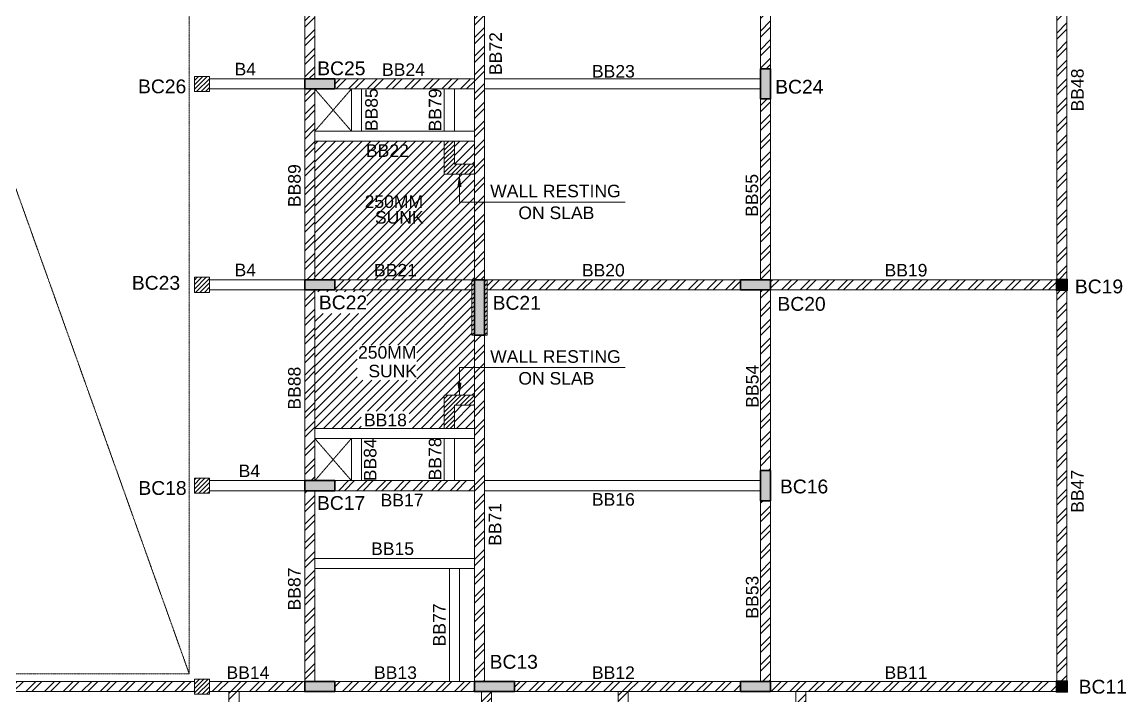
# Model space of a CAD drawing. Header units: metres. Extents: x 79516 to 173451, y -2110733 to -2039064.
# Drawn here: x 105818 to 127807, y -2080394 to -2066976 of the extents above; entities that cross this region are included whole.
import ezdxf
from ezdxf.enums import TextEntityAlignment as Align

# ---------------------------------------------------------------- set-up
doc = ezdxf.new("R2010")
doc.units = ezdxf.units.M
doc.header["$LTSCALE"] = 15
doc.header["$MEASUREMENT"] = 0
doc.linetypes.add('HIDDEN', pattern=[0.375, 0.25, -0.125])
for name, color, linetype, lineweight in [('BEAM NO_ASC', 7, 'Continuous', 20), ('BEAM_ASC', 1, 'Continuous', 20), ('BRICK WALL', 8, 'Continuous', 13), ('COLUMN HATCH_ASC', 155, 'Continuous', 0), ('COLUMN STOP_ASC', 122, 'Continuous', 20), ('COLUMN_ASC', 4, 'Continuous', 30), ('DIMENSION_ASC', 251, 'Continuous', 9), ('DUCT_ASC', 253, 'HIDDEN', 13), ('HATCH_ASC', 253, 'Continuous', 5), ('NEW COLUMN NO._ ASC', 7, 'Continuous', 25), ('TEXT_ASC', 7, 'Continuous', 25), ('WALL ON SALB', 152, 'Continuous', 20)]:
    doc.layers.add(name, color=color, linetype=linetype, lineweight=lineweight)
doc.styles.add('ASC_DIMENSION', font='swiss.ttf', dxfattribs={"height": 250})
doc.styles.add('STANDERD ASC', font='swiss.ttf', dxfattribs={"height": 250})
doc.dimstyles.new('ASC_100mm', dxfattribs={"dimtxt": 250, "dimasz": 250, "dimexe": 50, "dimexo": 50, "dimgap": 100, "dimtad": 1, "dimdec": 0, "dimzin": 0, "dimdsep": 46, "dimtxsty": 'ASC_DIMENSION', "dimcen": 0, "dimclrd": 256, "dimclre": 256, "dimclrt": 7, "dimadec": 0, "dimazin": 0, "dimtfac": 1, "dimtdec": 0, "dimtofl": 0, "dimtmove": 0, "dimatfit": 2, "dimfxl": 1, "dimtolj": 1, "dimtzin": 0, "dimlwd": -1, "dimlwe": -1, "dimarcsym": 1})
pattern_1 = [(45, (-800708.77, -593580.78), (-185.61553, 185.61553), []), (45, (-800585.02, -593580.78), (-185.61553, 185.61553), [])]
pattern_2 = [(45, (-866172.724, -431772.72), (-44.1941738, 44.1941738), [])]
pattern_3 = [(225, (-744396.66, -1319435.57), (88.388348, -88.388348), [])]
pattern_4 = [(45, (-749605.276, -1327435.57), (-44.1941738, 44.1941738), [])]
pattern_5 = [(45, (-791679.156, -1371052.285), (-17.67766953, 17.67766953), [])]

msp = doc.modelspace()

# ---------------------------------------------------------------- hatches: boundary and pattern name
at = {"layer": 'BRICK WALL'}
h = msp.add_hatch(dxfattribs=at)
h.set_pattern_fill('ANSI32', color=256, scale=700, angle=180)
h.set_pattern_definition(pattern_1)
h.paths.add_polyline_path([(111649.4, -2066757.4), (111649.4, -2068107.5), (111449.4, -2068107.5), (111449.5, -2064307.5), (111449.5, -2064307.5), (111649.5, -2064307.5), (111649.4, -2066557.4)])
h = msp.add_hatch(dxfattribs=at)
h.set_pattern_fill('ANSI32', color=256, scale=700, angle=180)
h.set_pattern_definition(pattern_1)
h.paths.add_polyline_path([(115029.4, -2068307.5), (115029.4, -2072107.5), (114829.4, -2072107.5), (114829.4, -2072107.6), (114829.4, -2072107.5), (114829.4, -2070007.5), (114829.4, -2069807.5), (114829.4, -2069347.5), (114829.4, -2069147.5), (114829.4, -2068307.5), (114829.4, -2068107.5), (114829.4, -2066757.5), (114829.4, -2066557.5), (114829.4, -2064307.5), (114829.4, -2064307.5), (115029.4, -2064307.5), (115029.4, -2068107.5)])
h = msp.add_hatch(dxfattribs=at)
h.set_pattern_fill('ANSI32', color=256, scale=700, angle=180)
h.set_pattern_definition(pattern_1)
h.paths.add_polyline_path([(120729.4, -2067907.5), (120529.5, -2067907.5), (120529.4, -2064307.5), (120729.4, -2064307.5), (120729.5, -2067907.5)])
h = msp.add_hatch(dxfattribs=at)
h.set_pattern_fill('ANSI32', color=256, scale=700, angle=180)
h.set_pattern_definition(pattern_1)
h.paths.add_polyline_path([(126429.5, -2072092.5), (126429.5, -2064322.5), (126629.5, -2064322.5), (126629.5, -2072092.5)])
h = msp.add_hatch(dxfattribs=at)
h.set_pattern_fill('ANSI32', color=256, scale=700)
h.set_pattern_definition(pattern_1)
h.paths.add_polyline_path([(112049.5, -2068107.5), (114829.5, -2068107.5), (114829.5, -2068307.5), (114429.5, -2068307.5), (114229.5, -2068307.5), (112579.2, -2068307.5), (112379.2, -2068307.5), (112049.5, -2068307.5), (112049.5, -2068107.5)])
h = msp.add_hatch(dxfattribs=at)
h.set_pattern_fill('ANSI32', color=256, scale=700, angle=180)
h.set_pattern_definition(pattern_1)
h.paths.add_polyline_path([(111649.5, -2069347.5), (111649.5, -2069147.5), (111649.5, -2069147.5), (111649.5, -2068307.5), (111649.5, -2068307.5), (111449.5, -2068307.5), (111449.5, -2068307.5), (111449.4, -2072107.5), (111649.4, -2072107.5)])
h = msp.add_hatch(dxfattribs=at)
h.set_pattern_fill('ANSI32', color=256, scale=700, angle=180)
h.set_pattern_definition(pattern_1)
h.paths.add_polyline_path([(120529.5, -2072107.5), (120529.5, -2068507.5), (120729.5, -2068507.5), (120729.4, -2072107.5)])
h = msp.add_hatch(dxfattribs=at)
h.set_pattern_fill('ANSI32', color=256, scale=700)
h.set_pattern_definition(pattern_1)
h.paths.add_polyline_path([(114779.5, -2072307.5), (114779.5, -2072107.5), (112049.5, -2072107.5), (112049.5, -2072307.5), (114779.5, -2072307.5)])
h = msp.add_hatch(dxfattribs=at)
h.set_pattern_fill('ANSI32', color=256, scale=700, angle=180)
h.set_pattern_definition(pattern_1)
h.paths.add_polyline_path([(115079.4, -2072307.5), (115079.5, -2072107.5), (120129.4, -2072107.5), (120129.4, -2072307.5), (115079.5, -2072307.5)])
h = msp.add_hatch(dxfattribs=at)
h.set_pattern_fill('ANSI32', color=256, scale=700, angle=180)
h.set_pattern_definition(pattern_1)
h.paths.add_polyline_path([(126414.7, -2072307.5), (126414.7, -2072107.5), (120729.4, -2072107.5), (120729.7, -2072307.5), (126414.7, -2072307.5)])
h = msp.add_hatch(dxfattribs=at)
h.set_pattern_fill('ANSI32', color=256, scale=700, angle=180)
h.set_pattern_definition(pattern_1)
h.paths.add_polyline_path([(111649.4, -2075267.5), (111649.4, -2076107.5), (111449.4, -2076107.5), (111449.5, -2072307.5), (111449.5, -2072307.5), (111649.5, -2072307.5), (111649.4, -2075067.5), (111649.4, -2075267.5)])
h = msp.add_hatch(dxfattribs=at)
h.set_pattern_fill('ANSI32', color=256, scale=700, angle=180)
h.set_pattern_definition(pattern_1)
h.paths.add_polyline_path([(120729.4, -2075907.5), (120529.4, -2075907.5), (120529.4, -2075907.5), (120529.4, -2075907.5), (120529.4, -2072307.5), (120729.4, -2072307.5)])
h = msp.add_hatch(dxfattribs=at)
h.set_pattern_fill('ANSI32', color=256, scale=700, angle=180)
h.set_pattern_definition(pattern_1)
h.paths.add_polyline_path([(126629.5, -2080092.5), (126429.5, -2080092.5), (126429.5, -2072322.5), (126629.5, -2072322.5)])
h = msp.add_hatch(dxfattribs=at)
h.set_pattern_fill('ANSI32', color=256, scale=700, angle=180)
h.set_pattern_definition(pattern_1)
h.paths.add_polyline_path([(114829.4, -2080107.5), (114829.5, -2073207.5), (115029.4, -2073207.5), (115029.5, -2073207.5), (115029.4, -2080107.5)])
h = msp.add_hatch(dxfattribs=at)
h.set_pattern_fill('ANSI32', color=256, scale=700)
h.set_pattern_definition(pattern_1)
h.paths.add_polyline_path([(112049.5, -2076307.5), (112049.5, -2076107.5), (114829.5, -2076107.5), (114829.5, -2076307.5), (112049.5, -2076307.5)])
h = msp.add_hatch(dxfattribs=at)
h.set_pattern_fill('ANSI32', color=256, scale=700, angle=180)
h.set_pattern_definition(pattern_1)
h.paths.add_polyline_path([(111649.4, -2077657.5), (111649.4, -2076307.5), (111449.4, -2076307.5), (111449.4, -2076307.5), (111449.4, -2080107.5), (111449.4, -2080107.5), (111649.4, -2080107.5), (111649.4, -2077857.5)])
h = msp.add_hatch(dxfattribs=at)
h.set_pattern_fill('ANSI32', color=256, scale=700, angle=180)
h.set_pattern_definition(pattern_1)
h.paths.add_polyline_path([(120529.5, -2080107.5), (120529.5, -2076507.5), (120729.5, -2076507.5), (120729.4, -2080107.5)])
h = msp.add_hatch(dxfattribs=at)
h.set_pattern_fill('ANSI32', color=256, scale=700)
h.set_pattern_definition(pattern_1)
h.paths.add_polyline_path([(100649.5, -2080307.5), (109249.5, -2080307.5), (109249.5, -2080107.5), (100649.5, -2080107.5)])
h = msp.add_hatch(dxfattribs=at)
h.set_pattern_fill('ANSI32', color=256, scale=700, angle=180)
h.set_pattern_definition(pattern_1)
h.paths.add_polyline_path([(111449.4, -2080307.5), (111449.4, -2080114.4), (111449.4, -2080107.5), (111449.4, -2080107.5), (109549.4, -2080107.5), (109549.4, -2080307.5), (110039.4, -2080307.5), (110239.4, -2080307.5)])
h = msp.add_hatch(dxfattribs=at)
h.set_pattern_fill('ANSI32', color=256, scale=700, angle=180)
h.set_pattern_definition(pattern_1)
h.paths.add_polyline_path([(112049.4, -2080307.5), (112049.5, -2080107.5), (114329.5, -2080107.5), (114529.5, -2080107.5), (114829.4, -2080107.5), (114829.4, -2080307.5), (112049.5, -2080307.5)])
h = msp.add_hatch(dxfattribs=at)
h.set_pattern_fill('ANSI32', color=256, scale=700, angle=180)
h.set_pattern_definition(pattern_1)
h.paths.add_polyline_path([(120129.4, -2080307.5), (117694.5, -2080307.5), (115629.4, -2080307.5), (115629.4, -2080307.5), (115629.4, -2080307.5), (115629.4, -2080107.5), (115629.4, -2080107.5), (120129.4, -2080107.5), (120129.4, -2080307.5)])
h = msp.add_hatch(dxfattribs=at)
h.set_pattern_fill('ANSI32', color=256, scale=700, angle=180)
h.set_pattern_definition(pattern_1)
h.paths.add_polyline_path([(126414.4, -2080107.5), (120729.4, -2080107.5), (120729.4, -2080307.5), (121894.5, -2080307.5), (122094.5, -2080307.5), (126414.4, -2080307.5)])
h = msp.add_hatch(dxfattribs=at)
h.set_pattern_fill('ANSI32', color=256, scale=700, angle=180)
h.set_pattern_definition(pattern_1)
h.paths.add_polyline_path([(109939.5, -2081507.5), (109939.5, -2080307.5), (110139.5, -2080307.5), (110139.5, -2082707.5), (109939.5, -2082707.5)])
h = msp.add_hatch(dxfattribs=at)
h.set_pattern_fill('ANSI32', color=256, scale=700, angle=180)
h.set_pattern_definition(pattern_1)
h.paths.add_polyline_path([(115169.5, -2082707.5), (114969.5, -2082707.5), (114969.5, -2080307.5), (115169.5, -2080307.5)])
h = msp.add_hatch(dxfattribs=at)
h.set_pattern_fill('ANSI32', color=256, scale=700, angle=180)
h.set_pattern_definition(pattern_1)
h.paths.add_polyline_path([(117894.5, -2080307.5), (117694.5, -2080307.5), (117694.5, -2081507.5), (117694.5, -2081707.5), (117694.5, -2082707.5), (117894.5, -2082707.5)])
h = msp.add_hatch(dxfattribs=at)
h.set_pattern_fill('ANSI32', color=256, scale=700, angle=180)
h.set_pattern_definition(pattern_1)
h.paths.add_polyline_path([(121429.5, -2082707.5), (121229.5, -2082707.5), (121229.5, -2080307.5), (121429.5, -2080307.5)])
at = {"layer": 'COLUMN HATCH_ASC'}
h = msp.add_hatch(color=256, dxfattribs=at)
h.dxf.hatch_style = 1
h.paths.add_polyline_path([(120529.5, -2068507.5), (120529.5, -2067907.5), (120729.5, -2067907.5), (120729.5, -2068507.5)])
h = msp.add_hatch(color=256, dxfattribs=at)
h.dxf.hatch_style = 1
h.paths.add_polyline_path([(111449.5, -2068307.5), (111449.5, -2068107.5), (112049.5, -2068107.5), (112049.5, -2068307.5)])
h = msp.add_hatch(color=256, dxfattribs=at)
h.dxf.hatch_style = 1
h.paths.add_polyline_path([(111449.5, -2072307.5), (111449.5, -2072107.5), (112049.5, -2072107.5), (112049.5, -2072307.5)])
h = msp.add_hatch(color=256, dxfattribs=at)
h.dxf.hatch_style = 1
h.paths.add_polyline_path([(114829.5, -2073207.5), (114829.5, -2072107.5), (115029.5, -2072107.5), (115029.5, -2073207.5)])
h = msp.add_hatch(color=256, dxfattribs=at)
h.dxf.hatch_style = 1
h.paths.add_polyline_path([(120129.5, -2072307.5), (120129.5, -2072107.5), (120729.5, -2072107.5), (120729.5, -2072307.5)])
h = msp.add_hatch(color=256, dxfattribs=at)
h.dxf.hatch_style = 1
h.paths.add_polyline_path([(126429.5, -2072107.5), (126429.5, -2072307.5), (126629.5, -2072307.5), (126629.5, -2072107.5)])
h = msp.add_hatch(color=256, dxfattribs=at)
h.dxf.hatch_style = 1
h.paths.add_polyline_path([(120529.5, -2076507.5), (120529.5, -2075907.5), (120729.5, -2075907.5), (120729.5, -2076507.5)])
h = msp.add_hatch(color=256, dxfattribs=at)
h.dxf.hatch_style = 1
h.paths.add_polyline_path([(111449.5, -2076307.5), (111449.5, -2076107.5), (112049.5, -2076107.5), (112049.5, -2076307.5)])
h = msp.add_hatch(color=256, dxfattribs=at)
h.dxf.hatch_style = 1
h.paths.add_polyline_path([(111449.5, -2080307.5), (111449.5, -2080107.5), (112049.5, -2080107.5), (112049.5, -2080307.5)])
h = msp.add_hatch(color=256, dxfattribs=at)
h.dxf.hatch_style = 1
h.paths.add_polyline_path([(114829.4, -2080307.5), (114829.4, -2080107.5), (115629.4, -2080107.5), (115629.4, -2080307.5)])
h = msp.add_hatch(color=256, dxfattribs=at)
h.dxf.hatch_style = 1
h.paths.add_polyline_path([(120129.6, -2080307.5), (120129.6, -2080107.5), (120729.6, -2080107.5), (120729.6, -2080307.5)])
h = msp.add_hatch(color=256, dxfattribs=at)
h.dxf.hatch_style = 1
h.paths.add_polyline_path([(126429.5, -2080107.5), (126429.5, -2080307.5), (126629.5, -2080307.5), (126629.5, -2080107.5)])
at = {"layer": 'COLUMN STOP_ASC'}
h = msp.add_hatch(dxfattribs=at)
h.set_pattern_fill('ANSI31', color=256, scale=500, style=0)
h.set_pattern_definition(pattern_2)
h.paths.add_polyline_path([(109249.5, -2068357.5), (109249.5, -2068057.5), (109549.5, -2068057.5), (109549.5, -2068357.5)])
h = msp.add_hatch(dxfattribs=at)
h.set_pattern_fill('ANSI31', color=256, scale=500, style=0)
h.set_pattern_definition(pattern_2)
h.paths.add_polyline_path([(109249.5, -2072057.5), (109249.5, -2072357.5), (109549.5, -2072357.5), (109549.5, -2072057.5)])
h = msp.add_hatch(dxfattribs=at)
h.set_pattern_fill('ANSI31', color=256, scale=500, style=0)
h.set_pattern_definition([(45, (-772492.14, -1370813.21), (-44.1941738, 44.1941738), [])])
h.paths.add_polyline_path([(114779.5, -2072107.5), (114779.5, -2073207.5), (114829.5, -2073207.5), (114829.5, -2072107.5)])
h = msp.add_hatch(dxfattribs=at)
h.set_pattern_fill('ANSI31', color=256, scale=500, style=0)
h.set_pattern_definition([(45, (-772242.14, -1370813.21), (-44.1941738, 44.1941738), [])])
h.paths.add_polyline_path([(115029.5, -2072107.5), (115029.5, -2073207.5), (115079.5, -2073207.5), (115079.5, -2072107.5)])
h = msp.add_hatch(dxfattribs=at)
h.set_pattern_fill('ANSI31', color=256, scale=200, style=0)
h.set_pattern_definition(pattern_5)
h.paths.add_polyline_path([(126414.5, -2072322.5), (126414.5, -2072092.5), (126644.5, -2072092.5), (126644.5, -2072322.5)])
h.paths.add_polyline_path([(126429.5, -2072307.5), (126429.5, -2072107.5), (126629.5, -2072107.5), (126629.5, -2072307.5)], flags=0)
h = msp.add_hatch(dxfattribs=at)
h.set_pattern_fill('ANSI31', color=256, scale=500, style=0)
h.set_pattern_definition(pattern_2)
h.paths.add_polyline_path([(109249.5, -2076357.5), (109249.5, -2076057.5), (109549.5, -2076057.5), (109549.5, -2076357.5)])
h = msp.add_hatch(dxfattribs=at)
h.set_pattern_fill('ANSI31', color=256, scale=500, style=0)
h.set_pattern_definition(pattern_2)
h.paths.add_polyline_path([(109249.5, -2080057.5), (109249.5, -2080357.5), (109549.5, -2080357.5), (109549.5, -2080057.5)])
h = msp.add_hatch(dxfattribs=at)
h.set_pattern_fill('ANSI31', color=256, scale=200, style=0)
h.set_pattern_definition(pattern_5)
h.paths.add_polyline_path([(126414.5, -2080322.5), (126414.5, -2080092.5), (126644.5, -2080092.5), (126644.5, -2080322.5)])
h.paths.add_polyline_path([(126429.5, -2080307.5), (126429.5, -2080107.5), (126629.5, -2080107.5), (126629.5, -2080307.5)], flags=0)
at = {"layer": 'HATCH_ASC'}
h = msp.add_hatch(dxfattribs=at)
h.set_pattern_fill('ANSI31', color=256, scale=1000, angle=360, style=0)
h.set_pattern_definition(pattern_3)
h.paths.add_polyline_path([(114829.5, -2072107.5), (114829.5, -2069347.5), (114429.5, -2069347.5), (114429.5, -2069807.5), (114829.5, -2069807.5), (114829.5, -2070007.5), (114229.5, -2070007.5), (114229.5, -2069347.5), (111649.5, -2069347.5), (111649.5, -2072107.5), (112049.5, -2072107.5), (112049.5, -2072107.5), (114779.5, -2072107.5), (114829.5, -2072107.5), (114829.5, -2072107.5)])
edge = h.paths.add_edge_path(flags=24)
edge.add_line((113844.7, -2070746.7), (113844.7, -2070361.3))
edge.add_line((113844.7, -2070746.7), (112604.3, -2070746.7))
edge.add_line((112604.3, -2070746.7), (112604.3, -2070361.3))
edge.add_line((112604.3, -2070361.3), (113844.7, -2070361.3))
edge = h.paths.add_edge_path(flags=24)
edge.add_line((113841.7, -2071062.4), (113841.7, -2070667.3))
edge.add_line((113841.7, -2071062.4), (112774.8, -2071062.4))
edge.add_line((112774.8, -2071062.4), (112774.8, -2070667.3))
edge.add_line((112774.8, -2070667.3), (113841.7, -2070667.3))
edge = h.paths.add_edge_path(flags=24)
edge.add_line((113574.9, -2069716.3), (113574.9, -2069341.3))
edge.add_line((113574.9, -2069716.3), (112630.3, -2069716.3))
edge.add_line((112630.3, -2069716.3), (112630.3, -2069341.3))
edge.add_line((112630.3, -2069341.3), (113574.9, -2069341.3))
h.paths.add_polyline_path([(113736.4, -2071722.4), (113736.4, -2072097.4), (112847.3, -2072097.4), (112847.3, -2071722.4)], flags=24)
h = msp.add_hatch(dxfattribs=at)
h.set_pattern_fill('ANSI31', color=256, scale=1000, angle=360, style=0)
h.set_pattern_definition(pattern_3)
h.paths.add_polyline_path([(114829.5, -2073207.5), (114779.5, -2073207.5), (114779.5, -2072307.5), (112049.5, -2072307.5), (111649.5, -2072307.5), (111649.5, -2072348.7), (112687, -2072348.7), (112687, -2072776.5), (111649.5, -2072776.5), (111649.5, -2075067.5), (112573.9, -2075067.5), (112573.9, -2074721.4), (113527.4, -2074721.4), (113527.4, -2075067.5), (114229.5, -2075067.5), (114229.5, -2074407.5), (114829.5, -2074407.5), (114829.5, -2073207.5)])
h.paths.add_polyline_path([(113683, -2073707.8), (113683, -2073407), (112507.3, -2073407), (112507.3, -2073707.8)])
edge = h.paths.add_edge_path()
edge.add_line((112507.3, -2073407), (113683, -2073407))
edge.add_line((112507.3, -2073407), (112507.3, -2073707.8))
edge.add_line((112507.3, -2073707.8), (112678.4, -2073707.8))
edge.add_line((112678.4, -2073707.8), (113683, -2073707.8))
edge.add_line((113683, -2073707.8), (113683, -2073407))
h.paths.add_polyline_path([(112492.8, -2073411.5), (112492.8, -2074105.3), (113683, -2074105.3), (113683, -2073411.5)])
h = msp.add_hatch(dxfattribs=at)
h.set_pattern_fill('ANSI31', color=256, scale=1000, angle=360, style=0)
h.set_pattern_definition(pattern_3)
h.paths.add_polyline_path([(114829.5, -2075067.5), (114829.5, -2074607.5), (114429.5, -2074607.5), (114429.5, -2075067.5)])
at = {"layer": 'WALL ON SALB'}
h = msp.add_hatch(dxfattribs=at)
h.set_pattern_fill('ANSI31', color=256, scale=500, angle=180)
h.set_pattern_definition(pattern_4)
h.paths.add_polyline_path([(114829.5, -2069807.5), (114829.5, -2070007.5), (114229.5, -2070007.5), (114229.5, -2069347.5), (114429.5, -2069347.5), (114429.5, -2069807.5)])
h = msp.add_hatch(dxfattribs=at)
h.set_pattern_fill('ANSI31', color=256, scale=500, angle=180)
h.set_pattern_definition(pattern_4)
h.paths.add_polyline_path([(114829.5, -2074607.5), (114829.5, -2074407.5), (114229.5, -2074407.5), (114229.5, -2075067.5), (114429.5, -2075067.5), (114429.5, -2074607.5)])

# ---------------------------------------------------------------- linework, layer by layer
at = {"layer": 'BEAM_ASC'}
for p, q in [((111449.5, -2064307.5, -4047.6), (111449.5, -2068107.5, -4047.6)), ((111649.5, -2064307.5, -4047.6), (111649.5, -2068107.5, -4047.6)), ((114829.5, -2072107.6, -4047.6), (114829.5, -2064307.5, -4047.6)), ((115029.5, -2072107.6, -4047.6), (115029.5, -2064307.5, -4047.6)), ((120529.5, -2067907.5, -4047.6), (120529.5, -2064307.5, -4047.6)), ((120729.5, -2067907.5, -4047.6), (120729.5, -2064307.5, -4047.6)), ((126429.5, -2064322.5, -4047.6), (126429.5, -2072092.5, -4047.6)), ((126629.5, -2064322.5, -4047.6), (126629.5, -2072092.5, -4047.6)), ((111449.5, -2068107.5, -4047.6), (109549.5, -2068107.5, -4047.6)), ((112049.5, -2068107.5, -4047.6), (114829.5, -2068107.5, -4047.6)), ((120529.5, -2068107.5, -4047.6), (115029.5, -2068107.5, -4047.6)), ((111449.5, -2068307.5, -4047.6), (109549.5, -2068307.5, -4047.6)), ((111449.5, -2068307.5, -4047.6), (111449.5, -2072107.5, -4047.6)), ((111649.5, -2068307.5, -4047.6), (111649.5, -2072107.5, -4047.6)), ((112049.5, -2068307.5, -4047.6), (114829.5, -2068307.5, -4047.6)), ((112379.2, -2068307.5, -4047.6), (112379.2, -2069147.5, -4047.6)), ((112579.2, -2068307.5, -4047.6), (112579.2, -2069147.5, -4047.6)), ((114229.5, -2068307.5, -4047.6), (114229.5, -2069147.5, -4047.6)), ((114429.5, -2068307.5, -4047.6), (114429.5, -2069147.5, -4047.6)), ((120529.5, -2068307.5, -4047.6), (115029.5, -2068307.5, -4047.6)), ((120529.5, -2072107.5, -4047.6), (120529.5, -2068507.5, -4047.6)), ((120729.5, -2072107.5, -4047.6), (120729.5, -2068507.5, -4047.6)), ((111649.5, -2069147.5, -4047.6), (114829.5, -2069147.5, -4047.6)), ((111649.5, -2069347.5, -4047.6), (114829.5, -2069347.5, -4047.6)), ((111449.5, -2072107.5, -4047.6), (109549.5, -2072107.5, -4047.6)), ((114779.5, -2072107.5, -4047.6), (112049.5, -2072107.5, -4047.6)), ((120129.5, -2072107.5, -4047.6), (115079.5, -2072107.5, -4047.6)), ((126414.8, -2072107.5, -4047.6), (120729.8, -2072107.5, -4047.6)), ((111449.5, -2072307.5, -4047.6), (109549.5, -2072307.5, -4047.6)), ((111449.5, -2072307.5, -4047.6), (111449.5, -2076107.5, -4047.6)), ((111649.5, -2072307.5, -4047.6), (111649.5, -2076107.5, -4047.6)), ((114779.5, -2072307.5, -4047.6), (112049.5, -2072307.5, -4047.6)), ((120129.5, -2072307.5, -4047.6), (115079.5, -2072307.5, -4047.6)), ((120529.5, -2075907.5, -4047.6), (120529.4, -2072307.5, -4047.6)), ((120729.5, -2075907.5, -4047.6), (120729.4, -2072307.5, -4047.6)), ((126414.8, -2072307.5, -4047.6), (120729.8, -2072307.5, -4047.6)), ((126429.5, -2072322.5, -4047.6), (126429.5, -2080092.5, -4047.6)), ((126629.5, -2072322.5, -4047.6), (126629.5, -2080092.5, -4047.6)), ((114829.5, -2073207.5, -4047.6), (114829.5, -2080107.5, -4047.6)), ((115029.5, -2073207.5, -4047.6), (115029.5, -2080107.5, -4047.6)), ((111649.5, -2075067.5, -4047.6), (114829.5, -2075067.5, -4047.6)), ((111649.5, -2075267.5, -4047.6), (114829.5, -2075267.5, -4047.6)), ((112379.2, -2075267.5, -4047.6), (112379.2, -2076107.5, -4047.6)), ((112579.2, -2075267.5, -4047.6), (112579.2, -2076107.5, -4047.6)), ((114229.5, -2075267.5, -4047.6), (114229.5, -2076107.5, -4047.6)), ((114429.5, -2075267.5, -4047.6), (114429.5, -2076107.5, -4047.6)), ((111449.5, -2076107.5, -4047.6), (109549.5, -2076107.5, -4047.6)), ((112049.5, -2076107.5, -4047.6), (114829.5, -2076107.5, -4047.6)), ((115029.5, -2076107.5, -4047.6), (120529.5, -2076107.5, -4047.6)), ((111449.5, -2076307.5, -4047.6), (109549.5, -2076307.5, -4047.6)), ((111449.5, -2076307.5, -4047.6), (111449.5, -2080107.5, -4047.6)), ((111649.5, -2076307.5, -4047.6), (111649.5, -2080107.5, -4047.6)), ((112049.5, -2076307.5, -4047.6), (114829.5, -2076307.5, -4047.6)), ((115029.5, -2076307.5, -4047.6), (120529.5, -2076307.5, -4047.6)), ((120529.5, -2076507.5, -4047.6), (120529.5, -2080107.5, -4047.6)), ((120729.5, -2076507.5, -4047.6), (120729.5, -2080107.5, -4047.6)), ((114829.5, -2077657.5, -4047.6), (111649.5, -2077657.5, -4047.6)), ((114829.5, -2077857.5, -4047.6), (111649.5, -2077857.5, -4047.6)), ((114329.5, -2077857.5, -4047.6), (114329.5, -2080107.5, -4047.6)), ((114529.5, -2077857.5, -4047.6), (114529.5, -2080107.5, -4047.6)), ((100649.5, -2080107.5, -4047.6), (109249.5, -2080107.5, -4047.6)), ((111449.5, -2080107.5, -4047.6), (109549.5, -2080107.5, -4047.6)), ((114829.6, -2080107.5, -4047.6), (112049.5, -2080107.5, -4047.6)), ((120129.5, -2080107.5, -4047.6), (115629.4, -2080107.5, -4047.6)), ((126414.5, -2080107.5, -4047.6), (120729.5, -2080107.5, -4047.6)), ((100649.5, -2080307.5, -4047.6), (109249.5, -2080307.5, -4047.6)), ((111449.5, -2080307.5, -4047.6), (109549.5, -2080307.5, -4047.6)), ((109939.5, -2080307.5, -4047.6), (109939.5, -2082707.5, -4047.6)), ((110139.5, -2080307.5, -4047.6), (110139.5, -2082707.5, -4047.6)), ((114829.6, -2080307.5, -4047.6), (112049.5, -2080307.5, -4047.6)), ((114969.5, -2080307.5, -4047.6), (114969.5, -2082707.5, -4047.6)), ((115169.5, -2080307.5, -4047.6), (115169.5, -2082707.5, -4047.6)), ((120129.5, -2080307.5, -4047.6), (115629.4, -2080307.5, -4047.6)), ((117694.5, -2080307.5, -4047.6), (117694.5, -2082707.5, -4047.6)), ((117894.5, -2080307.5, -4047.6), (117894.5, -2082707.5, -4047.6)), ((126414.5, -2080307.5, -4047.6), (120729.5, -2080307.5, -4047.6)), ((121229.5, -2082707.5, -4047.6), (121229.5, -2080307.5, -4047.6)), ((121429.5, -2082707.5, -4047.6), (121429.5, -2080307.5, -4047.6))]:
    msp.add_line(p, q, dxfattribs=at)
at = {"layer": 'COLUMN STOP_ASC', "elevation": -4047.6}
for points in [[(109249.5, -2068057.5), (109549.5, -2068057.5), (109549.5, -2068357.5), (109249.5, -2068357.5)], [(109249.5, -2072057.5), (109549.5, -2072057.5), (109549.5, -2072357.5), (109249.5, -2072357.5)], [(114829.5, -2072107.5), (114779.5, -2072107.5), (114779.5, -2073207.5), (114829.5, -2073207.5)], [(115079.5, -2072107.5), (115029.5, -2072107.5), (115029.5, -2073207.5), (115079.5, -2073207.5)], [(126414.5, -2072322.5), (126644.5, -2072322.5), (126644.5, -2072092.5), (126414.5, -2072092.5)], [(109249.5, -2076057.5), (109549.5, -2076057.5), (109549.5, -2076357.5), (109249.5, -2076357.5)], [(109249.5, -2080057.5), (109549.5, -2080057.5), (109549.5, -2080357.5), (109249.5, -2080357.5)], [(126414.5, -2080322.5), (126644.5, -2080322.5), (126644.5, -2080092.5), (126414.5, -2080092.5)]]:
    msp.add_lwpolyline(points, close=True, dxfattribs=at)
at = {"layer": 'COLUMN_ASC', "elevation": -4047.6}
for points in [[(120529.5, -2068507.5), (120729.5, -2068507.5), (120729.5, -2067907.5), (120529.5, -2067907.5)], [(112049.5, -2068307.5), (112049.5, -2068107.5), (111449.5, -2068107.5), (111449.5, -2068307.5)], [(112049.5, -2072307.5), (112049.5, -2072107.5), (111449.5, -2072107.5), (111449.5, -2072307.5)], [(114829.5, -2073207.5), (115029.5, -2073207.5), (115029.5, -2072107.5), (114829.5, -2072107.5)], [(120729.5, -2072307.5), (120729.5, -2072107.5), (120129.5, -2072107.5), (120129.5, -2072307.5)], [(126429.5, -2072307.5), (126629.5, -2072307.5), (126629.5, -2072107.5), (126429.5, -2072107.5)], [(120529.5, -2076507.5), (120729.5, -2076507.5), (120729.5, -2075907.5), (120529.5, -2075907.5)], [(112049.5, -2076307.5), (112049.5, -2076107.5), (111449.5, -2076107.5), (111449.5, -2076307.5)], [(112049.5, -2080307.5), (112049.5, -2080107.5), (111449.5, -2080107.5), (111449.5, -2080307.5)], [(115629.4, -2080307.5), (115629.4, -2080107.5), (114829.4, -2080107.5), (114829.4, -2080307.5)], [(120729.6, -2080307.5), (120729.6, -2080107.5), (120129.6, -2080107.5), (120129.6, -2080307.5)], [(126429.5, -2080307.5), (126629.5, -2080307.5), (126629.5, -2080107.5), (126429.5, -2080107.5)]]:
    msp.add_lwpolyline(points, close=True, dxfattribs=at)
at = {"layer": 'DUCT_ASC'}
for p, q in [((109149.5, -2079957.5, -4047.6), (100749.5, -2056457.5, -4047.6)), ((111649.5, -2068307.5, -4047.6), (112379.2, -2069147.5, -4047.6)), ((112379.2, -2068307.5, -4047.6), (111649.5, -2069147.5, -4047.6)), ((112379.2, -2075267.5, -4047.6), (111649.5, -2076107.5, -4047.6)), ((111649.5, -2075267.5, -4047.6), (112379.2, -2076107.5, -4047.6))]:
    msp.add_line(p, q, dxfattribs=at)
at = {"layer": 'DUCT_ASC', "elevation": -4047.6}
msp.add_lwpolyline([(100749.5, -2056457.5), (109149.5, -2056457.5), (109149.5, -2079957.5), (100749.5, -2079957.5)], close=True, dxfattribs=at)
at = {"layer": 'WALL ON SALB', "elevation": -4047.6}
for points in [[(114429.5, -2069347.5), (114429.5, -2069807.5), (114829.5, -2069807.5), (114829.5, -2070007.5), (114229.5, -2070007.5), (114229.5, -2069347.5), (114429.5, -2069347.5)], [(114429.5, -2075067.5), (114429.5, -2074607.5), (114829.5, -2074607.5), (114829.5, -2074407.5), (114229.5, -2074407.5), (114229.5, -2075067.5), (114429.5, -2075067.5)]]:
    msp.add_lwpolyline(points, dxfattribs=at)

# ---------------------------------------------------------------- texts
at = {"layer": 'BEAM NO_ASC', "style": 'STANDERD ASC'}
for s, rotation, p in [('BB72', 90, (115450.5, -2067604, -4047.6)), ('B4', 360, (110264.6, -2068112.3, -4047.6)), ('BB24', 360, (113415.9, -2068122.3, -4047.6)), ('BB23', 360, (117596.8, -2068155.9, -4047.6)), ('BB48', 90, (127040.2, -2068327.5, -4047.6)), ('BB85', 90, (112977.6, -2068720.4, -4047.6)), ('BB79', 90, (114245.4, -2068725.9, -4047.6)), ('BB22', 360, (113095.3, -2069735.7, -4047.6)), ('BB89', 90, (111443.1, -2070233.2, -4047.6)), ('BB55', 90, (120555.5, -2070427.5, -4047.6)), ('B4', 360, (110264.6, -2072112.3, -4047.6)), ('BB21', 360, (113256.8, -2072116.8, -4047.6)), ('BB20', 360, (117396.8, -2072116.8, -4047.6)), ('BB19', 360, (123425.1, -2072116.8, -4047.6)), ('BB88', 90, (111442.2, -2074265.4, -4047.6)), ('BB54', 90, (120564.1, -2074227.5, -4047.6)), ('BB18', 360, (113056.8, -2075099.1, -4047.6)), ('BB84', 90, (112951, -2075691.5, -4047.6)), ('BB78', 90, (114245.1, -2075674.9, -4047.6)), ('B4', 360, (110345.3, -2076112.3, -4047.6)), ('BB47', 90, (127039.6, -2076320, -4047.6)), ('BB17', 360, (113387, -2076694.1, -4047.6)), ('BB16', 360, (117596.8, -2076680.4, -4047.6)), ('BB71', 90, (115439.5, -2076979.5, -4047.6)), ('BB15', 360, (113198.3, -2077662.6, -4047.6)), ('BB87', 90, (111440.5, -2078265.4, -4047.6)), ('BB53', 90, (120561.7, -2078427.5, -4047.6)), ('BB77', 90, (114330.5, -2078981.1, -4047.6)), ('BB14', 360, (110316.8, -2080130.2, -4047.6)), ('BB13', 360, (113256.8, -2080130.2, -4047.6)), ('BB12', 360, (117596.8, -2080130.2, -4047.6)), ('BB11', 360, (123425.1, -2080130.2, -4047.6))]:
    msp.add_text(s, height=250, rotation=rotation, dxfattribs=at).set_placement(p, align=Align.BOTTOM_CENTER)
at = {"layer": 'NEW COLUMN NO._ ASC', "color": 3, "style": 'STANDERD ASC'}
for s, p in [('BC25', (112177.9, -2068116.4, -8095.1)), ('BC26', (108608.1, -2068476.4)), ('BC24', (121301.1, -2068483.6, -4047.6)), ('BC23', (108485.9, -2072388.4, -4047.6)), ('BC19', (127270.9, -2072460.5, -8095.1)), ('BC22', (112211.2, -2072778.7, -4047.6)), ('BC21', (115671.5, -2072786.8, -4047.6)), ('BC20', (121345.1, -2072807.5, -8095.1)), ('BC18', (108615.2, -2076473, -4047.6)), ('BC16', (121395.6, -2076443.3, -4047.6)), ('BC17', (112172.8, -2076772, -4047.6)), ('BC13', (115612.3, -2079934.9, -4047.6)), ('BC11', (127345.2, -2080430.6, -4047.6))]:
    msp.add_text(s, height=275, dxfattribs=at).set_placement(p, align=Align.BOTTOM_CENTER)
at = {"layer": 'TEXT_ASC', "color": 3, "style": 'STANDERD ASC'}
for s, p in [('WALL RESTING', (115143, -2070464.5, 0)), ('250MM', (112641.8, -2070675.5, -4047.6)), ('ON SLAB', (115704.2, -2070898.6, 0)), ('SUNK', (112847.6, -2070989.6, -4047.6)), ('250MM', (112510.2, -2073678.1, -4047.6)), ('WALL RESTING', (115143, -2073760.4, -4047.6)), ('SUNK', (112716.1, -2074049.8, -4047.6)), ('ON SLAB', (115704.2, -2074194.5, -4047.6))]:
    msp.add_text(s, height=250, dxfattribs=at).set_placement(p)

# ---------------------------------------------------------------- leaders
at = {"layer": 'DIMENSION_ASC'}
for points in [[(114529.6, -2070007.5, -4047.6), (114529.6, -2070559.5, -4047.6), (117829.5, -2070559.5, -4047.6)], [(114529.6, -2074407.5, -4047.6), (114529.6, -2073855.4, -4047.6), (117829.5, -2073855.4, -4047.6)]]:
    msp.add_leader(points, dimstyle='ASC_100mm', override={"dimgap": 100, "dimtad": 0, "dimarcsym": 0}, dxfattribs=at)

doc.saveas('drawing.dxf')
